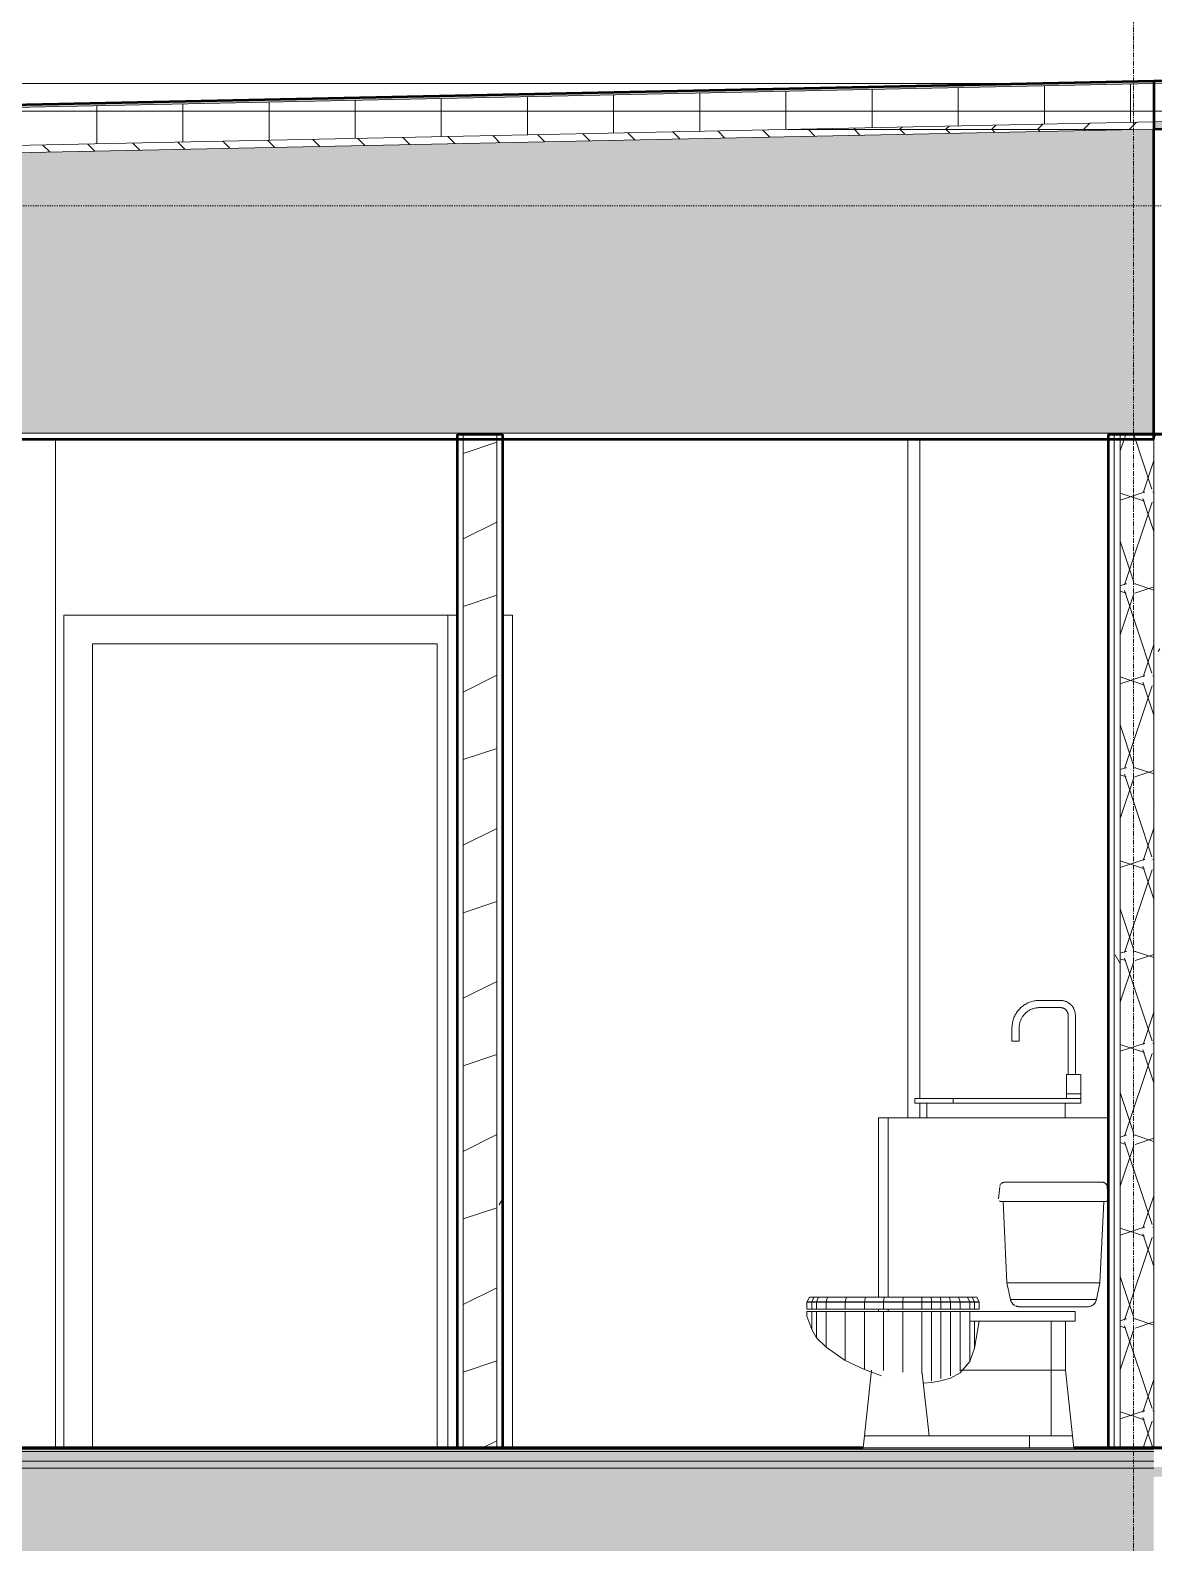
# Model space of a CAD drawing. Header units: inches. Extents: x -4168 to 1833, y -300 to 637.
# Drawn here: x -3596.6 to -3479.2, y 258.1 to 416.1 of the extents above; entities that cross this region are included whole.
import ezdxf

# ---------------------------------------------------------------- set-up
doc = ezdxf.new("R2010")
doc.units = ezdxf.units.IN
doc.header["$MEASUREMENT"] = 0
doc.linetypes.add('Aligning Line 1_8_', pattern=[0.25, 0.125, -0.125])
doc.linetypes.add('Grid Line 1_2_', pattern=[0.875, 0.5, -0.125, 0.125, -0.125])
for name, color, linetype, lineweight in [('0-1', 7, 'Continuous', 5), ('0-2', 7, 'Continuous', 13), ('A-DOOR-FRAM-1', 250, 'Continuous', 9), ('A-FLOR-1', 8, 'Continuous', 5), ('A-FLOR-2', 31, 'Continuous', 5), ('A-FLOR-6', 21, 'Continuous', 13), ('A-FLOR-7', 192, 'Continuous', 50), ('A-FLOR-LEVL-1', 51, 'Grid Line 1_2_', 9), ('A-FLOR-MCUT', 51, 'Continuous', 13), ('A-FLOR-PATT-1', 8, 'Continuous', 9), ('A-ROOF', 132, 'Continuous', 13), ('A-ROOF-1', 252, 'Continuous', 13), ('A-ROOF-2', 31, 'Continuous', 5), ('A-ROOF-3', 135, 'Continuous', 13), ('A-ROOF-4', 132, 'Continuous', 50), ('A-ROOF-PATT-1', 132, 'Continuous', 9), ('A-WALL-1', 10, 'Continuous', 50), ('A-WALL-2', 7, 'Continuous', 13), ('A-WALL-3', 135, 'Continuous', 13), ('A-WALL-PATT-1', 250, 'Continuous', 9), ('A-WALL-PATT-2', 253, 'Continuous', 9), ('G-ANNO-SYMB', 111, 'Aligning Line 1_8_', 9), ('I-WALL-1', 10, 'Continuous', 50), ('I-WALL-2', 135, 'Continuous', 13), ('P-SANR-FIXT-1', 55, 'Continuous', 9), ('Q-CASE-1', 55, 'Continuous', 9), ('S-GRID-1', 1, 'Grid Line 1_2_', 9)]:
    doc.layers.add(name, color=color, linetype=linetype, lineweight=lineweight)
pattern_1 = [(0, (-3769.654, 146.633), (30.72, 7.68), [1.267, -21.773, 1.267, -21.773, -122.88]), (0, (-3769.654, 146.633), (30.72, 7.68), [-46.08, 1.267, -44.813, 1.267, -21.773, -53.76]), (0, (-3769.654, 146.633), (30.72, 7.68), [-115.2, 1.267, -14.093, 1.267, -37.133]), (120, (-3758.134, 150.473), (-22.01108, 22.7643), [1.267, -21.773, 1.267, -21.773, -122.88]), (120, (-3758.134, 150.473), (-22.01108, 22.7643), [-46.08, 1.267, -44.813, 1.267, -21.773, -53.76]), (120, (-3758.134, 150.473), (-22.01108, 22.7643), [-115.2, 1.267, -14.093, 1.267, -37.133]), (240, (-3754.294, 165.833), (-8.70892, -30.4443), [1.267, -21.773, 1.267, -21.773, -122.88]), (240, (-3754.294, 165.833), (-8.70892, -30.4443), [-46.08, 1.267, -44.813, 1.267, -21.773, -53.76]), (240, (-3754.294, 165.833), (-8.70892, -30.4443), [-115.2, 1.267, -14.093, 1.267, -37.133])]
pattern_2 = [(0, (-3769.654, 146.633), (0, 4.798), []), (315, (-3769.654, 146.633), (4.7984266, 0), [6.786, -6.786]), (45, (-3769.654, 146.633), (4.7984266, 0), [6.786, -6.786])]
pattern_3 = [(0, (-3769.654, 146.633), (0, 9), []), (90, (-3769.654, 146.633), (-9, 6e-16), [])]

# ---------------------------------------------------------------- blocks, each defined once
blk = doc.blocks.new('Single-Flush - 36_ x 84_-1372824-BUILDING SECTION - NORTH_SOUTH THRU PARKING RAMP - LOOKING WEST')
at = {"layer": 'A-DOOR-FRAM-1'}
for p, q in [((-3552.98, 268), (-3552.98, 355)), ((-3552.98, 355), (-3551.98, 355)), ((-3547.23, 355), (-3546.23, 355)), ((-3546.23, 355), (-3546.23, 268))]:
    blk.add_line(p, q, dxfattribs=at)
blk = doc.blocks.new('Interior_barn_door_18732 - Interior_barn_door_18732-V3-BUILDING SECTION - NORTH_SOUTH THRU PARKING RAMP - LOOKING WEST')
at = {"layer": 'A-DOOR-FRAM-1'}
for p, q in [((-3552.98, 355), (-3593.1, 355)), ((-3593.1, 355), (-3593.1, 268)), ((-3590.1, 268), (-3590.1, 352)), ((-3590.1, 352), (-3554.1, 352)), ((-3554.1, 352), (-3554.1, 268))]:
    blk.add_line(p, q, dxfattribs=at)
blk = doc.blocks.new('M_Sink Vanity-Square - 500 x 440mm-V12-BUILDING SECTION - NORTH_SOUTH THRU PARKING RAMP - LOOKING WEST')
at = {"layer": 'P-SANR-FIXT-1'}
for p, q in [((-3488.97, 182.75), (-3491.16, 182.75)), ((-3491.16, 182), (-3488.97, 182)), ((-3488.16, 181.19), (-3488.16, 175)), ((-3487.41, 175), (-3487.41, 181.19)), ((-3494.04, 179.87), (-3494.04, 178.5)), ((-3493.29, 178.5), (-3493.29, 179.87)), ((-3493.29, 178.5), (-3494.04, 178.5)), ((-3488.35, 175), (-3488.35, 172.99)), ((-3488.35, 175), (-3488.35, 172.99)), ((-3488.33, 175), (-3487.6, 175)), ((-3488.33, 175), (-3488.33, 175)), ((-3487.6, 175), (-3486.87, 175)), ((-3486.87, 175), (-3486.87, 175)), ((-3486.85, 172.99), (-3486.85, 175)), ((-3486.85, 172.99), (-3486.85, 175)), ((-3504.17, 172.5), (-3500.17, 172.5)), ((-3504.17, 172), (-3504.17, 172.5)), ((-3500.17, 172.5), (-3489.35, 172.5)), ((-3500.17, 172.5), (-3500.17, 172)), ((-3489.35, 172.5), (-3486.85, 172.5)), ((-3488.35, 172.99), (-3488.35, 172.5)), ((-3488.35, 172.99), (-3486.85, 172.99)), ((-3486.85, 172.5), (-3486.85, 172.99)), ((-3486.85, 172), (-3486.85, 172.5)), ((-3500.17, 172), (-3504.17, 172)), ((-3502.92, 172), (-3502.92, 170.5)), ((-3489.35, 172), (-3500.17, 172)), ((-3486.85, 172), (-3489.35, 172)), ((-3488.47, 170.5), (-3488.47, 172))]:
    blk.add_line(p, q, dxfattribs=at)
at = {"layer": 'P-SANR-FIXT-1', "flags": 128}
for points in [[(-3491.16, 182.75), (-3491.28, 182.75), (-3491.39, 182.74), (-3491.51, 182.73), (-3491.62, 182.71), (-3491.73, 182.69), (-3491.84, 182.67), (-3491.96, 182.64), (-3492.07, 182.6), (-3492.17, 182.57), (-3492.28, 182.52), (-3492.39, 182.48), (-3492.49, 182.43), (-3492.59, 182.37), (-3492.69, 182.31), (-3492.78, 182.25), (-3492.88, 182.18), (-3492.97, 182.11), (-3493.06, 182.04), (-3493.14, 181.96), (-3493.22, 181.88), (-3493.3, 181.79), (-3493.38, 181.71), (-3493.45, 181.62), (-3493.52, 181.52), (-3493.58, 181.43), (-3493.64, 181.33), (-3493.7, 181.23), (-3493.75, 181.13), (-3493.8, 181.02), (-3493.84, 180.92), (-3493.88, 180.81), (-3493.92, 180.7), (-3493.95, 180.59), (-3493.97, 180.48), (-3493.99, 180.36), (-3494.01, 180.25), (-3494.02, 180.14), (-3494.03, 180.02), (-3494.04, 179.91), (-3494.04, 179.87)], [(-3493.29, 179.87), (-3493.28, 179.96), (-3493.28, 180.04), (-3493.27, 180.13), (-3493.26, 180.21), (-3493.24, 180.3), (-3493.23, 180.38), (-3493.2, 180.46), (-3493.18, 180.54), (-3493.15, 180.62), (-3493.12, 180.7), (-3493.08, 180.78), (-3493.05, 180.86), (-3493.01, 180.93), (-3492.96, 181), (-3492.92, 181.07), (-3492.87, 181.14), (-3492.81, 181.21), (-3492.76, 181.28), (-3492.7, 181.34), (-3492.64, 181.4), (-3492.58, 181.46), (-3492.52, 181.51), (-3492.45, 181.57), (-3492.38, 181.62), (-3492.31, 181.66), (-3492.24, 181.71), (-3492.16, 181.75), (-3492.09, 181.79), (-3492.01, 181.82), (-3491.93, 181.86), (-3491.85, 181.88), (-3491.77, 181.91), (-3491.69, 181.93), (-3491.61, 181.95), (-3491.52, 181.97), (-3491.44, 181.98), (-3491.35, 181.99), (-3491.27, 182), (-3491.18, 182), (-3491.16, 182)], [(-3487.41, 181.19), (-3487.41, 181.25), (-3487.42, 181.31), (-3487.42, 181.37), (-3487.43, 181.44), (-3487.44, 181.5), (-3487.46, 181.56), (-3487.47, 181.62), (-3487.49, 181.68), (-3487.51, 181.74), (-3487.53, 181.8), (-3487.56, 181.85), (-3487.59, 181.91), (-3487.62, 181.96), (-3487.65, 182.02), (-3487.68, 182.07), (-3487.72, 182.12), (-3487.76, 182.17), (-3487.8, 182.22), (-3487.84, 182.26), (-3487.89, 182.31), (-3487.93, 182.35), (-3487.98, 182.39), (-3488.03, 182.43), (-3488.08, 182.47), (-3488.13, 182.5), (-3488.18, 182.54), (-3488.24, 182.57), (-3488.29, 182.59), (-3488.35, 182.62), (-3488.41, 182.64), (-3488.47, 182.67), (-3488.53, 182.68), (-3488.59, 182.7), (-3488.65, 182.72), (-3488.71, 182.73), (-3488.77, 182.74), (-3488.83, 182.74), (-3488.89, 182.75), (-3488.96, 182.75), (-3488.97, 182.75)], [(-3488.97, 182), (-3488.94, 182), (-3488.91, 182), (-3488.88, 181.99), (-3488.84, 181.99), (-3488.81, 181.98), (-3488.78, 181.98), (-3488.75, 181.97), (-3488.72, 181.96), (-3488.69, 181.95), (-3488.66, 181.94), (-3488.63, 181.92), (-3488.6, 181.91), (-3488.57, 181.89), (-3488.54, 181.88), (-3488.51, 181.86), (-3488.49, 181.84), (-3488.46, 181.82), (-3488.44, 181.8), (-3488.41, 181.78), (-3488.39, 181.75), (-3488.37, 181.73), (-3488.35, 181.71), (-3488.33, 181.68), (-3488.31, 181.65), (-3488.29, 181.63), (-3488.27, 181.6), (-3488.26, 181.57), (-3488.24, 181.54), (-3488.23, 181.51), (-3488.22, 181.48), (-3488.21, 181.45), (-3488.2, 181.42), (-3488.19, 181.39), (-3488.18, 181.36), (-3488.17, 181.33), (-3488.17, 181.29), (-3488.16, 181.26), (-3488.16, 181.23), (-3488.16, 181.2), (-3488.16, 181.19)]]:
    blk.add_lwpolyline(points, dxfattribs=at)
blk = doc.blocks.new('Toilet-Domestic-3D - Toilet-Domestic-3D-V15-BUILDING SECTION - NORTH_SOUTH THRU PARKING RAMP - LOOKING WEST')
at = {"layer": 'P-SANR-FIXT-1'}
for p, q in [((-3493.95, 295.75), (-3491.7, 295.75)), ((-3493.95, 295.75), (-3491.7, 295.75)), ((-3484.58, 295.75), (-3491.7, 295.75)), ((-3495.31, 295.29), (-3495.43, 294.02)), ((-3483.97, 294.02), (-3484.09, 295.29)), ((-3494.95, 293.75), (-3494.56, 285.25)), ((-3491.7, 293.75), (-3484.22, 293.75)), ((-3484.84, 285.25), (-3484.45, 293.75)), ((-3494.56, 285.25), (-3494.2, 283.49)), ((-3494.56, 285.25), (-3491.7, 285.25)), ((-3491.7, 285.25), (-3484.84, 285.25)), ((-3485.2, 283.49), (-3484.84, 285.25)), ((-3515.45, 283.24), (-3515.2, 283.75)), ((-3515.45, 283.25), (-3514.95, 283.25)), ((-3515.45, 282.5), (-3515.45, 283.25)), ((-3514.95, 283.24), (-3515.45, 283.24)), ((-3515.2, 283.75), (-3514.72, 283.75)), ((-3514.95, 283.24), (-3514.72, 283.75)), ((-3514.95, 283.25), (-3514.45, 283.25)), ((-3514.45, 283.24), (-3514.95, 283.24)), ((-3514.95, 282.5), (-3514.95, 283.24)), ((-3514.72, 283.75), (-3514.25, 283.75)), ((-3514.45, 283.25), (-3514.25, 283.75)), ((-3514.45, 283.25), (-3513.45, 283.25)), ((-3513.45, 283.24), (-3514.45, 283.24)), ((-3514.45, 282.5), (-3514.45, 283.24)), ((-3514.25, 283.75), (-3513.29, 283.75)), ((-3513.45, 283.25), (-3513.29, 283.75)), ((-3513.45, 283.25), (-3511.45, 283.25)), ((-3511.45, 283.24), (-3513.45, 283.24)), ((-3513.45, 282.5), (-3513.45, 283.24)), ((-3513.29, 283.75), (-3511.32, 283.75)), ((-3511.45, 283.25), (-3511.32, 283.75)), ((-3511.45, 283.25), (-3509.45, 283.25)), ((-3511.45, 282.5), (-3511.45, 283.25)), ((-3509.45, 283.24), (-3511.45, 283.24)), ((-3511.32, 283.75), (-3509.35, 283.75)), ((-3509.45, 283.25), (-3509.35, 283.75)), ((-3509.45, 283.25), (-3507.45, 283.25)), ((-3507.45, 283.24), (-3509.45, 283.24)), ((-3509.45, 282.5), (-3509.45, 283.24)), ((-3509.35, 283.75), (-3507.37, 283.75)), ((-3507.45, 283.25), (-3507.37, 283.75)), ((-3507.45, 283.25), (-3505.44, 283.25)), ((-3507.45, 282.5), (-3507.45, 283.25)), ((-3505.44, 283.24), (-3507.45, 283.24)), ((-3507.37, 283.75), (-3505.4, 283.75)), ((-3505.44, 283.25), (-3505.4, 283.75)), ((-3505.44, 283.25), (-3503.45, 283.25)), ((-3503.45, 283.24), (-3505.44, 283.24)), ((-3505.44, 282.5), (-3505.44, 283.24)), ((-3505.4, 283.75), (-3503.45, 283.75)), ((-3503.45, 283.25), (-3503.45, 283.75)), ((-3503.45, 283.75), (-3502.49, 283.75)), ((-3503.45, 283.25), (-3502.45, 283.25)), ((-3502.45, 283.24), (-3503.45, 283.24)), ((-3503.45, 282.5), (-3503.45, 283.24)), ((-3502.45, 283.25), (-3502.49, 283.75)), ((-3502.49, 283.75), (-3501.5, 283.75)), ((-3502.45, 283.25), (-3501.45, 283.25)), ((-3501.45, 283.24), (-3502.45, 283.24)), ((-3502.45, 282.5), (-3502.45, 283.24)), ((-3501.45, 283.25), (-3501.5, 283.75)), ((-3501.5, 283.75), (-3500.55, 283.75)), ((-3501.45, 283.25), (-3500.45, 283.25)), ((-3501.45, 282.5), (-3501.45, 283.25)), ((-3500.45, 283.24), (-3501.45, 283.24)), ((-3500.45, 283.25), (-3500.55, 283.75)), ((-3500.55, 283.75), (-3499.61, 283.75)), ((-3500.45, 283.25), (-3499.45, 283.25)), ((-3499.45, 283.24), (-3500.45, 283.24)), ((-3500.45, 282.5), (-3500.45, 283.24)), ((-3499.45, 283.25), (-3499.61, 283.75)), ((-3499.61, 283.75), (-3498.67, 283.75)), ((-3499.45, 283.25), (-3498.45, 283.25)), ((-3499.45, 282.5), (-3499.45, 283.25)), ((-3498.45, 283.24), (-3499.45, 283.24)), ((-3498.45, 283.24), (-3498.67, 283.75)), ((-3498.67, 283.75), (-3498.19, 283.75)), ((-3498.45, 283.25), (-3497.95, 283.25)), ((-3497.95, 283.24), (-3498.45, 283.24)), ((-3498.45, 282.5), (-3498.45, 283.24)), ((-3497.95, 283.24), (-3498.19, 283.75)), ((-3498.19, 283.75), (-3497.7, 283.75)), ((-3497.95, 283.25), (-3497.45, 283.25)), ((-3497.45, 283.24), (-3497.95, 283.24)), ((-3497.95, 282.5), (-3497.95, 283.24)), ((-3497.45, 283.24), (-3497.7, 283.75)), ((-3497.45, 282.5), (-3497.45, 283.25)), ((-3494.2, 283.49), (-3491.7, 283.49)), ((-3491.7, 283.49), (-3485.2, 283.49)), ((-3514.95, 282.5), (-3515.45, 282.5)), ((-3515.45, 282.25), (-3514.95, 282.25)), ((-3515.45, 282.25), (-3515.45, 281.75)), ((-3515.45, 281.75), (-3514.95, 280.38)), ((-3514.45, 282.5), (-3514.95, 282.5)), ((-3514.95, 282.25), (-3514.45, 282.25)), ((-3514.95, 282.25), (-3514.95, 280.42)), ((-3513.45, 282.5), (-3514.45, 282.5)), ((-3514.45, 282.25), (-3513.45, 282.25)), ((-3514.45, 282.25), (-3514.45, 279.51)), ((-3511.45, 282.5), (-3513.45, 282.5)), ((-3513.45, 282.25), (-3511.45, 282.25)), ((-3513.45, 282.25), (-3513.45, 278.57)), ((-3509.45, 282.5), (-3511.45, 282.5)), ((-3511.45, 282.25), (-3509.45, 282.25)), ((-3511.45, 282.25), (-3511.45, 277.17)), ((-3507.45, 282.5), (-3509.45, 282.5)), ((-3509.45, 282.25), (-3507.45, 282.25)), ((-3509.45, 282.25), (-3509.45, 276.25)), ((-3505.44, 282.5), (-3507.45, 282.5)), ((-3507.45, 282.25), (-3505.44, 282.25)), ((-3507.45, 282.25), (-3507.45, 276.09)), ((-3503.45, 282.5), (-3505.44, 282.5)), ((-3505.44, 282.25), (-3503.45, 282.25)), ((-3505.44, 282.25), (-3505.44, 275.93)), ((-3502.45, 282.5), (-3503.45, 282.5)), ((-3503.45, 282.25), (-3502.45, 282.25)), ((-3503.45, 282.25), (-3503.45, 275.79)), ((-3501.45, 282.5), (-3502.45, 282.5)), ((-3502.45, 282.25), (-3501.45, 282.25)), ((-3502.45, 282.25), (-3502.45, 275.02)), ((-3500.45, 282.5), (-3501.45, 282.5)), ((-3501.45, 282.25), (-3500.45, 282.25)), ((-3501.45, 282.25), (-3501.45, 275.26)), ((-3499.45, 282.5), (-3500.45, 282.5)), ((-3500.45, 282.25), (-3499.45, 282.25)), ((-3500.45, 282.25), (-3500.45, 275.52)), ((-3498.45, 282.5), (-3499.45, 282.5)), ((-3499.45, 282.25), (-3498.45, 282.25)), ((-3499.45, 282.25), (-3499.45, 276.07)), ((-3497.95, 282.5), (-3498.45, 282.5)), ((-3498.45, 282.25), (-3487.89, 282.25)), ((-3498.45, 281.25), (-3498.45, 282.25)), ((-3487.89, 281.25), (-3498.45, 281.25)), ((-3497.45, 282.5), (-3497.95, 282.5)), ((-3497.45, 281.25), (-3497.95, 278.41)), ((-3497.95, 278.41), (-3497.45, 281.25)), ((-3491.7, 282.75), (-3486.16, 282.75)), ((-3489.95, 276.12), (-3489.95, 281.25)), ((-3489.95, 276.12), (-3489.95, 281.25)), ((-3488.45, 276.12), (-3488.45, 281.25)), ((-3487.89, 282.25), (-3487.45, 282.25)), ((-3487.45, 281.25), (-3487.89, 281.25)), ((-3487.45, 281.25), (-3487.45, 282.25)), ((-3514.95, 280.38), (-3514.45, 279.51)), ((-3498.45, 281.24), (-3498.45, 277.09)), ((-3497.95, 281.24), (-3497.95, 278.47)), ((-3514.45, 279.51), (-3513.45, 278.51)), ((-3513.45, 278.51), (-3511.45, 277.12)), ((-3497.95, 278.41), (-3498.45, 277.04)), ((-3498.45, 277.04), (-3497.95, 278.41)), ((-3511.45, 277.12), (-3509.45, 276.19)), ((-3499.45, 275.85), (-3498.45, 277.04)), ((-3498.45, 277.04), (-3499.22, 276.12)), ((-3509.45, 276.19), (-3507.65, 275.53)), ((-3508.7, 276.12), (-3509.45, 269.25)), ((-3502.7, 269.25), (-3503.42, 275.82)), ((-3502.45, 274.84), (-3501.45, 275.01)), ((-3501.45, 275.01), (-3500.45, 275.28)), ((-3500.45, 275.28), (-3499.45, 275.85)), ((-3489.95, 276.12), (-3499.41, 276.12)), ((-3499.22, 276.12), (-3489.95, 276.12)), ((-3489.95, 269.25), (-3489.95, 276.12)), ((-3489.24, 276.12), (-3489.95, 276.12)), ((-3489.95, 276.12), (-3489.95, 269.25)), ((-3489.04, 276.12), (-3489.25, 276.12)), ((-3488.7, 276.12), (-3489.05, 276.12)), ((-3488.57, 276.12), (-3488.71, 276.12)), ((-3488.45, 276.12), (-3488.57, 276.12)), ((-3487.7, 269.25), (-3488.45, 276.12)), ((-3503.3, 274.76), (-3502.45, 274.84)), ((-3509.45, 269.25), (-3509.59, 268)), ((-3509.23, 269.25), (-3509.45, 269.25)), ((-3509.45, 269.25), (-3509.23, 269.25)), ((-3508.59, 269.25), (-3509.23, 269.25)), ((-3509.23, 269.25), (-3508.59, 269.25)), ((-3507.59, 269.25), (-3508.59, 269.25)), ((-3508.59, 269.25), (-3507.59, 269.25)), ((-3506.34, 269.25), (-3507.59, 269.25)), ((-3507.59, 269.25), (-3506.34, 269.25)), ((-3504.95, 269.25), (-3506.34, 269.25)), ((-3506.34, 269.25), (-3504.95, 269.25)), ((-3492.2, 269.25), (-3504.95, 269.25)), ((-3504.95, 269.25), (-3502.7, 269.25)), ((-3492.2, 268), (-3492.2, 269.25)), ((-3492.2, 269.25), (-3487.74, 269.25)), ((-3492.2, 269.25), (-3492.2, 268)), ((-3487.76, 269.25), (-3487.7, 269.25)), ((-3487.71, 269.25), (-3487.7, 269.25)), ((-3487.56, 268), (-3487.7, 269.25)), ((-3509.59, 268), (-3504.95, 268)), ((-3504.95, 268), (-3492.2, 268)), ((-3487.56, 268), (-3492.2, 268))]:
    blk.add_line(p, q, dxfattribs=at)
at = {"layer": 'P-SANR-FIXT-1', "flags": 128}
for points in [[(-3495.23, 295.54), (-3495.22, 295.55), (-3495.2, 295.57), (-3495.19, 295.58), (-3495.18, 295.6), (-3495.16, 295.61), (-3495.15, 295.62), (-3495.13, 295.64), (-3495.12, 295.65), (-3495.1, 295.66), (-3495.08, 295.67), (-3495.07, 295.68), (-3495.05, 295.69), (-3495.03, 295.7), (-3495.01, 295.71), (-3494.99, 295.72), (-3494.98, 295.72), (-3494.96, 295.73), (-3494.94, 295.74), (-3494.92, 295.74), (-3494.9, 295.74), (-3494.88, 295.75), (-3494.86, 295.75), (-3494.84, 295.75), (-3494.82, 295.75), (-3494.82, 295.75)], [(-3491.7, 295.75), (-3491.82, 295.75), (-3491.95, 295.75), (-3492.07, 295.75), (-3492.2, 295.75), (-3492.32, 295.75), (-3492.44, 295.75), (-3492.56, 295.75), (-3492.68, 295.75), (-3492.8, 295.75), (-3492.91, 295.75), (-3493.03, 295.75), (-3493.14, 295.75), (-3493.25, 295.75), (-3493.36, 295.75), (-3493.46, 295.75), (-3493.56, 295.75), (-3493.66, 295.75), (-3493.76, 295.75), (-3493.85, 295.75), (-3493.94, 295.75), (-3494.02, 295.75), (-3494.1, 295.75), (-3494.18, 295.75), (-3494.25, 295.75), (-3494.32, 295.75), (-3494.39, 295.75), (-3494.45, 295.75), (-3494.51, 295.75), (-3494.56, 295.75), (-3494.6, 295.75), (-3494.65, 295.75), (-3494.69, 295.75), (-3494.72, 295.75), (-3494.75, 295.75), (-3494.77, 295.75), (-3494.79, 295.75), (-3494.8, 295.75), (-3494.81, 295.75), (-3494.82, 295.75), (-3494.82, 295.75)], [(-3494.82, 295.75), (-3494.81, 295.75), (-3494.81, 295.75), (-3494.79, 295.75), (-3494.78, 295.75), (-3494.75, 295.75), (-3494.73, 295.75), (-3494.7, 295.75), (-3494.66, 295.75), (-3494.62, 295.75)], [(-3495.3, 295.37), (-3495.3, 295.39), (-3495.29, 295.41), (-3495.28, 295.43), (-3495.28, 295.45), (-3495.27, 295.47)], [(-3495.18, 293.75), (-3495.19, 293.75), (-3495.2, 293.75), (-3495.21, 293.75), (-3495.22, 293.75), (-3495.23, 293.75), (-3495.24, 293.76), (-3495.25, 293.76), (-3495.26, 293.76), (-3495.27, 293.77), (-3495.27, 293.77), (-3495.28, 293.77), (-3495.29, 293.78), (-3495.3, 293.78), (-3495.31, 293.79), (-3495.32, 293.79), (-3495.33, 293.8), (-3495.33, 293.81), (-3495.34, 293.81)], [(-3495.18, 293.75), (-3495.17, 293.75), (-3495.17, 293.75), (-3495.15, 293.75), (-3495.13, 293.75), (-3495.11, 293.75), (-3495.08, 293.75), (-3495.04, 293.75), (-3495, 293.75), (-3494.95, 293.75), (-3494.9, 293.75), (-3494.85, 293.75), (-3494.78, 293.75), (-3494.72, 293.75), (-3494.65, 293.75), (-3494.57, 293.75), (-3494.49, 293.75), (-3494.4, 293.75), (-3494.31, 293.75), (-3494.22, 293.75), (-3494.12, 293.75), (-3494.02, 293.75), (-3493.92, 293.75), (-3493.81, 293.75), (-3493.69, 293.75), (-3493.58, 293.75), (-3493.46, 293.75), (-3493.34, 293.75), (-3493.21, 293.75), (-3493.09, 293.75), (-3492.96, 293.75), (-3492.83, 293.75), (-3492.7, 293.75), (-3492.56, 293.75), (-3492.43, 293.75), (-3492.29, 293.75), (-3492.15, 293.75), (-3492.02, 293.75), (-3491.88, 293.75), (-3491.74, 293.75), (-3491.7, 293.75)], [(-3495.07, 293.75), (-3495.1, 293.75), (-3495.13, 293.75), (-3495.15, 293.75), (-3495.16, 293.75), (-3495.17, 293.75), (-3495.18, 293.75), (-3495.18, 293.75)], [(-3493.73, 282.88), (-3493.77, 282.9), (-3493.8, 282.92), (-3493.83, 282.95), (-3493.87, 282.97), (-3493.9, 283), (-3493.93, 283.03), (-3493.95, 283.05), (-3493.98, 283.08), (-3494.01, 283.11), (-3494.03, 283.14), (-3494.06, 283.18), (-3494.08, 283.21), (-3494.1, 283.24), (-3494.12, 283.28), (-3494.14, 283.31), (-3494.15, 283.35), (-3494.17, 283.39), (-3494.18, 283.43), (-3494.2, 283.46)], [(-3493.24, 282.75), (-3493.28, 282.75), (-3493.32, 282.75), (-3493.36, 282.76), (-3493.4, 282.76), (-3493.44, 282.77), (-3493.48, 282.78), (-3493.51, 282.79), (-3493.55, 282.8), (-3493.59, 282.81), (-3493.63, 282.83)], [(-3493.24, 282.75), (-3493.24, 282.75), (-3493.23, 282.75), (-3493.23, 282.75), (-3493.22, 282.75), (-3493.21, 282.75), (-3493.19, 282.75), (-3493.18, 282.75), (-3493.16, 282.75), (-3493.14, 282.75), (-3493.12, 282.75), (-3493.09, 282.75), (-3493.06, 282.75), (-3493.03, 282.75), (-3493, 282.75), (-3492.97, 282.75), (-3492.93, 282.75), (-3492.9, 282.75), (-3492.86, 282.75), (-3492.81, 282.75), (-3492.77, 282.75), (-3492.73, 282.75), (-3492.68, 282.75), (-3492.63, 282.75), (-3492.58, 282.75), (-3492.53, 282.75), (-3492.48, 282.75), (-3492.42, 282.75), (-3492.37, 282.75), (-3492.31, 282.75), (-3492.26, 282.75), (-3492.2, 282.75), (-3492.14, 282.75), (-3492.08, 282.75), (-3492.02, 282.75), (-3491.96, 282.75), (-3491.9, 282.75), (-3491.84, 282.75), (-3491.78, 282.75), (-3491.72, 282.75), (-3491.7, 282.75)], [(-3492.84, 282.75), (-3492.89, 282.75), (-3492.92, 282.75), (-3492.96, 282.75), (-3492.99, 282.75), (-3493.03, 282.75), (-3493.06, 282.75), (-3493.08, 282.75), (-3493.11, 282.75), (-3493.13, 282.75), (-3493.15, 282.75), (-3493.17, 282.75), (-3493.19, 282.75), (-3493.2, 282.75), (-3493.22, 282.75), (-3493.22, 282.75), (-3493.23, 282.75), (-3493.24, 282.75), (-3493.24, 282.75), (-3493.24, 282.75)], [(-3492.47, 282.75), (-3492.52, 282.75), (-3492.57, 282.75), (-3492.62, 282.75), (-3492.67, 282.75), (-3492.71, 282.75), (-3492.76, 282.75)]]:
    blk.add_lwpolyline(points, dxfattribs=at)
at = {"layer": 'P-SANR-FIXT-1'}
for points, knots in [([(-3484.09, 295.29), (-3484.09, 295.33), (-3484.1, 295.4), (-3484.13, 295.46), (-3484.15, 295.5), (-3484.17, 295.53), (-3484.2, 295.57), (-3484.24, 295.62), (-3484.29, 295.66), (-3484.35, 295.69), (-3484.4, 295.72), (-3484.48, 295.74), (-3484.54, 295.75), (-3484.58, 295.75)], [-1, -1, -1, -1, -0.833333, -0.75, -0.708333, -0.666667, -0.583333, -0.5, -0.416667, -0.333333, -0.25, -0.166667, 0, 0, 0, 0]), ([(-3484.22, 293.75), (-3484.21, 293.75), (-3484.18, 293.75), (-3484.15, 293.76), (-3484.12, 293.77), (-3484.1, 293.78), (-3484.08, 293.8), (-3484.06, 293.81), (-3484.05, 293.82), (-3484.04, 293.83), (-3484.03, 293.84), (-3484.02, 293.85), (-3484.01, 293.87), (-3484, 293.9), (-3483.98, 293.93), (-3483.97, 293.97), (-3483.97, 294), (-3483.97, 294.02)], [-1, -1, -1, -1, -0.875, -0.8125, -0.75, -0.6875, -0.625, -0.5625, -0.53125, -0.5, -0.46875, -0.4375, -0.375, -0.3125, -0.25, -0.125, 0, 0, 0, 0]), ([(-3486.16, 282.75), (-3486.09, 282.75), (-3485.98, 282.76), (-3485.84, 282.8), (-3485.74, 282.84), (-3485.64, 282.89), (-3485.55, 282.96), (-3485.47, 283.03), (-3485.39, 283.11), (-3485.33, 283.19), (-3485.25, 283.32), (-3485.22, 283.42), (-3485.2, 283.49)], [-1, -1, -1, -1, -0.833333, -0.75, -0.666667, -0.583333, -0.5, -0.416667, -0.333333, -0.25, -0.166667, 0, 0, 0, 0])]:
    blk.add_open_spline(points, degree=3, knots=knots, dxfattribs=at)
blk = doc.blocks.new('OD_CW_Base Cabinet - OD_CW_Base Cabinet-V14-BUILDING SECTION - NORTH_SOUTH THRU PARKING RAMP - LOOKING WEST')
at = {"layer": 'Q-CASE-1'}
for p, q in [((-3507.97, 170.5), (-3507.97, 151.75)), ((-3506.97, 170.5), (-3507.97, 170.5)), ((-3506.97, 151.75), (-3506.97, 170.5)), ((-3506.97, 170.5), (-3506.97, 151.75)), ((-3483.97, 170.5), (-3506.97, 170.5)), ((-3507.97, 150.5), (-3507.97, 150.25)), ((-3506.97, 150.25), (-3506.97, 150.5)), ((-3506.97, 150.5), (-3506.97, 150.25))]:
    blk.add_line(p, q, dxfattribs=at)
blk = doc.blocks.new('CTR - 1st Phase - Unit Layouts_rvt-1-BUILDING SECTION - NORTH_SOUTH THRU PARKING RAMP - LOOKING WEST')
at = {"layer": 'A-WALL-PATT-1'}
h = blk.add_hatch(dxfattribs=at)
h.set_pattern_fill('FP_1', color=256, style=0, pattern_type=2)
h.set_pattern_definition(pattern_1)
h.paths.add_polyline_path([(-3547.23, 268), (-3547.23, 373.37), (-3547.86, 373.37), (-3547.86, 268)], flags=0)
at = {"layer": 'A-WALL-PATT-2'}
h = blk.add_hatch(dxfattribs=at)
h.set_pattern_fill('FP_4', color=256, style=0, pattern_type=2)
h.set_pattern_definition([(216.87, (-3763.257, 162.627), (47.980943, 31.987086), [7.997, -71.971]), (206.565, (-3753.661, 157.829), (-15.99371, -15.99413), [17.881, -17.881]), (198.435, (-3753.661, 149.832), (-31.98674, -15.99388), [10.115, -40.461])])
h.paths.add_polyline_path([(-3547.86, 268), (-3547.86, 373.87), (-3551.36, 373.87), (-3551.36, 268)], flags=0)
at = {"layer": 'A-WALL-1'}
for p, q in [((-3551.98, 373.87), (-3551.98, 268)), ((-3547.23, 373.87), (-3551.98, 373.87)), ((-3547.23, 268), (-3547.23, 373.87)), ((-3551.98, 268), (-3547.23, 268))]:
    blk.add_line(p, q, dxfattribs=at)
at = {"layer": 'A-WALL-2'}
for p, q in [((-3551.36, 268), (-3551.36, 373.87)), ((-3547.86, 268), (-3547.86, 373.87))]:
    blk.add_line(p, q, dxfattribs=at)
at = {"layer": 'A-WALL-3'}
for p, q in [((-3593.94, 268), (-3593.94, 373.37)), ((-3503.67, 304.5), (-3503.67, 373.37)), ((-3503.67, 302.5), (-3503.67, 304))]:
    blk.add_line(p, q, dxfattribs=at)
at = {"layer": '0-2'}
for name, p in [('Interior_barn_door_18732 - Interior_barn_door_18732-V3-BUILDING SECTION - NORTH_SOUTH THRU PARKING RAMP - LOOKING WEST', (0, 0)), ('Single-Flush - 36_ x 84_-1372824-BUILDING SECTION - NORTH_SOUTH THRU PARKING RAMP - LOOKING WEST', (0, 0)), ('M_Sink Vanity-Square - 500 x 440mm-V12-BUILDING SECTION - NORTH_SOUTH THRU PARKING RAMP - LOOKING WEST', (0, 132)), ('OD_CW_Base Cabinet - OD_CW_Base Cabinet-V14-BUILDING SECTION - NORTH_SOUTH THRU PARKING RAMP - LOOKING WEST', (0, 132)), ('Toilet-Domestic-3D - Toilet-Domestic-3D-V15-BUILDING SECTION - NORTH_SOUTH THRU PARKING RAMP - LOOKING WEST', (0, 0))]:
    blk.add_blockref(name, p, dxfattribs=at)
blk = doc.blocks.new('CTR - 1st Phase - Common Walls_rvt-1-BUILDING SECTION - NORTH_SOUTH THRU PARKING RAMP - LOOKING WEST')
at = {"layer": 'A-WALL-PATT-1'}
h = blk.add_hatch(dxfattribs=at)
h.set_pattern_fill('FP_1', color=256, style=0, pattern_type=2)
h.set_pattern_definition(pattern_1)
h.paths.add_polyline_path([(-3482.72, 268), (-3482.72, 373.37), (-3483.35, 373.37), (-3483.35, 268)], flags=0)
h = blk.add_hatch(dxfattribs=at)
h.set_pattern_fill('FP_1', color=256, style=0, pattern_type=2)
h.set_pattern_definition(pattern_1)
h.paths.add_polyline_path([(-3478.6, 268), (-3478.6, 373.87), (-3479.22, 373.87), (-3479.22, 268)], flags=0)
at = {"layer": 'A-WALL-PATT-2'}
h = blk.add_hatch(dxfattribs=at)
h.set_pattern_fill('FP_5', color=256, style=0, pattern_type=2)
h.set_pattern_definition([(161.57, (-3769.174, 147.113), (-3.8399538, -1.54e-05), [0, -27.322, 3.034, 0]), (18.43, (-3770.134, 147.113), (-3.8399538, 1.54e-05), [0, -27.322, 3.034, 0]), (108.43, (-3769.174, 147.113), (1.919622, -9.6005246), [9.106, -21.25]), (71.57, (-3770.134, 147.113), (1.919622, 9.6005246), [9.106, -21.25])])
h.paths.add_polyline_path([(-3481.13, 268), (-3479.22, 268), (-3479.22, 373.87), (-3482.72, 373.87), (-3482.72, 268)], flags=0)
at = {"layer": 'A-WALL-2'}
for p, q in [((-3483.35, 268), (-3483.35, 373.87)), ((-3482.72, 268), (-3482.72, 373.87)), ((-3479.22, 268), (-3479.22, 373.87))]:
    blk.add_line(p, q, dxfattribs=at)
at = {"layer": 'I-WALL-1'}
for p, q in [((-3483.97, 373.87), (-3483.97, 268)), ((-3477.97, 373.87), (-3483.97, 373.87)), ((-3483.97, 268), (-3477.97, 268))]:
    blk.add_line(p, q, dxfattribs=at)
at = {"layer": 'I-WALL-2'}
for p, q in [((-3504.92, 373.37), (-3504.92, 302.5)), ((-3418.52, 374), (-3479.22, 374))]:
    blk.add_line(p, q, dxfattribs=at)

msp = doc.modelspace()

# ---------------------------------------------------------------- hatches: boundary and pattern name
at = {"layer": 'A-FLOR-1'}
for points in [[(-3479.2237, 410.5259), (-3407.6737, 412.0165), (-3407.6737, 412.2666), (-3479.2237, 410.776), (-3479.2237, 410.5461)], [(-3413.5905, 265.75), (-3407.6737, 265.75), (-3407.6737, 266), (-3479.2237, 266), (-3479.2237, 265.75), (-3417.2737, 265.75)]]:
    msp.add_hatch(color=256, dxfattribs=at).paths.add_polyline_path(points, flags=0)
h = msp.add_hatch(color=256, dxfattribs=at)
h.paths.add_polyline_path([(-3025.2671, 267.625), (-2076.1737, 267.625), (-2076.1737, 267.875), (-3407.6737, 267.875), (-3407.6737, 267.625), (-3027.9237, 267.625)], flags=0)
h.paths.add_polyline_path([(-3851.8487, 267.625), (-3479.2237, 267.625), (-3479.2237, 267.875), (-3852.4737, 267.875), (-3852.4737, 267.625)], flags=0)
at = {"layer": 'A-FLOR-2'}
h = msp.add_hatch(color=256, dxfattribs=at)
h.paths.add_polyline_path([(-3857.9737, 241.875), (-3479.2237, 241.875), (-3479.2237, 265.875), (-3857.9737, 265.875), (-3857.9737, 251.9215)], flags=0)
h.paths.add_polyline_path([(-2070.6737, 241.875), (-2070.6737, 265.875), (-3407.6737, 265.875), (-3407.6737, 241.875), (-2076.1737, 241.875)], flags=0)
at = {"layer": 'A-FLOR-6'}
for points in [[(-3479.2237, 405.7749), (-3407.6737, 407.2655), (-3407.6737, 408.0157), (-3479.2237, 406.525)], [(-3413.5905, 265), (-3407.6737, 265), (-3407.6737, 265.75), (-3479.2237, 265.75), (-3479.2237, 265), (-3417.2737, 265)]]:
    msp.add_hatch(color=256, dxfattribs=at).paths.add_polyline_path(points, flags=0)
at = {"layer": 'A-FLOR-PATT-1'}
h = msp.add_hatch(dxfattribs=at)
h.set_pattern_fill('FP_10', color=256, style=0, pattern_type=2)
h.set_pattern_definition(pattern_3)
h.paths.add_polyline_path([(-3479.2237, 406.525), (-3407.6737, 408.0157), (-3407.6737, 412.0165), (-3479.2237, 410.5259), (-3479.2237, 406.763)], flags=0)
h = msp.add_hatch(dxfattribs=at)
h.set_pattern_fill('FP_2', color=256, style=0, pattern_type=2)
h.set_pattern_definition([(0, (-3769.654, 146.633), (15.36, 3.84), [1.267, -10.253, 1.267, -10.253, -61.44]), (0, (-3769.654, 146.633), (15.36, 3.84), [-23.04, 1.267, -21.773, 1.267, -10.253, -26.88]), (0, (-3769.654, 146.633), (15.36, 3.84), [-57.6, 1.267, -6.413, 1.267, -17.933]), (120, (-3763.894, 148.553), (-11.0055376, 11.38215), [1.267, -10.253, 1.267, -10.253, -61.44]), (120, (-3763.894, 148.553), (-11.0055376, 11.38215), [-23.04, 1.267, -21.773, 1.267, -10.253, -26.88]), (120, (-3763.894, 148.553), (-11.0055376, 11.38215), [-57.6, 1.267, -6.413, 1.267, -17.933]), (240, (-3761.974, 156.233), (-4.3544624, -15.22215), [1.267, -10.253, 1.267, -10.253, -61.44]), (240, (-3761.974, 156.233), (-4.3544624, -15.22215), [-23.04, 1.267, -21.773, 1.267, -10.253, -26.88]), (240, (-3761.974, 156.233), (-4.3544624, -15.22215), [-57.6, 1.267, -6.413, 1.267, -17.933])])
h.paths.add_polyline_path([(-3059.0344, 266.625), (-2076.1737, 266.625), (-2076.1737, 267.625), (-3407.6737, 267.625), (-3407.6737, 266.625), (-3063.9237, 266.625)], flags=0)
h.paths.add_polyline_path([(-3851.8487, 266.625), (-3479.2237, 266.625), (-3479.2237, 267.625), (-3852.4737, 267.625), (-3852.4737, 266.625)], flags=0)
h = msp.add_hatch(dxfattribs=at)
h.set_pattern_fill('FP_1', color=256, style=0, pattern_type=2)
h.set_pattern_definition(pattern_1)
h.paths.add_polyline_path([(-3479.2237, 266), (-3407.6737, 266), (-3407.6737, 268), (-3479.2237, 268), (-3479.2237, 266.625)], flags=0)
h = msp.add_hatch(dxfattribs=at)
h.set_pattern_fill('FP_3', color=256, style=0, pattern_type=2)
h.set_pattern_definition(pattern_2)
h.paths.add_polyline_path([(-2071.3423, 265.875), (-2070.6737, 265.875), (-2070.6737, 266.625), (-3407.6737, 266.625), (-3407.6737, 265.875), (-2076.1737, 265.875)], flags=0)
h.paths.add_polyline_path([(-3857.9737, 265.875), (-3479.2237, 265.875), (-3479.2237, 266.625), (-3857.9737, 266.625)], flags=0)
at = {"layer": 'A-ROOF-1'}
msp.add_hatch(color=256, dxfattribs=at).paths.add_polyline_path([(-3851.8487, 402.7629), (-3479.2237, 410.5461), (-3479.2237, 410.7759), (-3851.8487, 403.013)], flags=0)
at = {"layer": 'A-ROOF-2'}
msp.add_hatch(color=256, dxfattribs=at).paths.add_polyline_path([(-3531.7759, 374), (-3479.2237, 374), (-3479.2237, 405.7749), (-3852.4737, 397.9989), (-3852.4737, 374), (-3565.5431, 374)], flags=0)
at = {"layer": 'A-ROOF-PATT-1'}
h = msp.add_hatch(dxfattribs=at)
h.set_pattern_fill('FP_10', color=256, style=0, pattern_type=2)
h.set_pattern_definition(pattern_3)
h.paths.add_polyline_path([(-3852.4737, 398.7491), (-3479.2237, 406.525), (-3479.2237, 410.5259), (-3852.4737, 402.7491), (-3852.4737, 401.4999)], flags=0)
h = msp.add_hatch(dxfattribs=at)
h.set_pattern_fill('FP_3', color=256, style=0, pattern_type=2)
h.set_pattern_definition(pattern_2)
h.paths.add_polyline_path([(-3852.4737, 397.9989), (-3479.2237, 405.7749), (-3479.2237, 406.525), (-3852.4737, 398.7491)], flags=0)
h = msp.add_hatch(dxfattribs=at)
h.set_pattern_fill('FP_1', color=256, style=0, pattern_type=2)
h.set_pattern_definition(pattern_1)
h.paths.add_polyline_path([(-3503.6737, 373.375), (-3482.7237, 373.375), (-3482.7237, 373.875), (-3479.2237, 373.875), (-3479.2237, 374), (-3851.8487, 374), (-3851.8487, 373.375), (-3680.8661, 373.375), (-3680.8661, 373.875), (-3677.3661, 373.875), (-3677.3661, 373.375), (-3551.3596, 373.375), (-3551.3596, 373.875), (-3547.8596, 373.875), (-3547.8596, 373.375), (-3504.8264, 373.375)], flags=0)

# ---------------------------------------------------------------- linework, layer by layer
at = {"layer": 'A-FLOR-7'}
for p, q in [((-3407.6737, 412.2666), (-3479.2237, 410.776)), ((-3479.2237, 410.776), (-3479.2237, 405.7749)), ((-3479.2237, 405.7749), (-3407.6737, 407.2655)), ((-3509.5863, 268), (-3851.8487, 268)), ((-3402.9237, 268), (-3487.5636, 268))]:
    msp.add_line(p, q, dxfattribs=at)
at = {"layer": 'A-FLOR-LEVL-1'}
msp.add_line((-4167.9645, 268), (-1814.099, 268), dxfattribs=at)
at = {"layer": 'A-FLOR-MCUT'}
for p, q in [((-3407.6737, 412.0165), (-3479.2237, 410.5259)), ((-3407.6737, 408.0157), (-3479.2237, 406.525)), ((-3479.2237, 267.875), (-3852.4737, 267.875)), ((-3479.2237, 267.625), (-3852.4737, 267.625)), ((-3479.2237, 265.875), (-3857.9737, 265.875)), ((-3479.2237, 266.625), (-3852.4737, 266.625))]:
    msp.add_line(p, q, dxfattribs=at)
at = {"layer": 'A-ROOF'}
for p, q in [((-3479.2237, 410.5259), (-3852.4737, 402.7499)), ((-3479.2237, 406.525), (-3852.4737, 398.7491)), ((-3479.2237, 405.7749), (-3852.4737, 397.9989)), ((-3852.4737, 374), (-3479.2237, 374))]:
    msp.add_line(p, q, dxfattribs=at)
at = {"layer": 'A-ROOF-3'}
msp.add_line((-3851.8487, 410.5461), (-3490.2558, 410.5461), dxfattribs=at)
at = {"layer": 'A-ROOF-4'}
for p, q in [((-3479.2237, 410.7759), (-3671.8487, 406.763)), ((-3479.2237, 373.375), (-3479.2237, 405.7749)), ((-3851.8487, 373.375), (-3479.2237, 373.375))]:
    msp.add_line(p, q, dxfattribs=at)
at = {"layer": 'G-ANNO-SYMB'}
msp.add_line((-1910.9479, 397.7608), (-4072.0519, 397.7608), dxfattribs=at)
at = {"layer": 'S-GRID-1'}
msp.add_line((-3481.3237, -159.8356), (-3481.3237, 470.5), dxfattribs=at)

# ---------------------------------------------------------------- block references
at = {"layer": '0-1'}
for name in ['CTR - 1st Phase - Common Walls_rvt-1-BUILDING SECTION - NORTH_SOUTH THRU PARKING RAMP - LOOKING WEST', 'CTR - 1st Phase - Unit Layouts_rvt-1-BUILDING SECTION - NORTH_SOUTH THRU PARKING RAMP - LOOKING WEST']:
    msp.add_blockref(name, (0, 0), dxfattribs=at)

doc.saveas('drawing.dxf')
